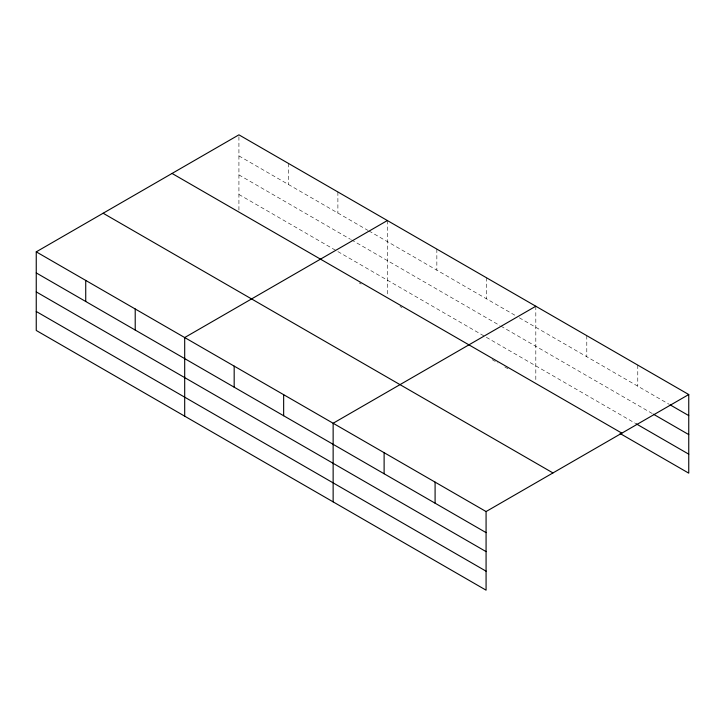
<?xml version="1.0" encoding="UTF-8"?>
<svg xmlns="http://www.w3.org/2000/svg" width="725" height="725" viewBox="0 0 725 725"><rect width="100%" height="100%" fill="white"/><g stroke="black" fill="none" stroke-linecap="round" stroke-linejoin="round"><path stroke-width="0.54" stroke-dasharray="3.62 2.72" d="M238.924 210.096L238.924 134.832M238.924 155.902L367.965 230.396M368.934 230.958L515.439 315.538M519.317 317.786L669.139 404.287M238.924 174.888L350.501 239.313M351.471 239.866L499.915 325.57M500.884 326.132L652.473 413.649M238.924 194.463L335.947 250.478M337.886 251.593L484.391 336.173M486.33 337.297L634.828 423.028M359.228 282.913L361.168 284.028M399.983 306.439L401.922 307.554M492.148 359.645L497.975 363.007M504.763 366.932L508.642 369.17M637.773 365.101L637.773 386.171M586.788 335.666L586.788 356.736M535.811 306.231L535.811 381.504M486.33 277.666L486.33 298.736M436.849 249.101L436.849 270.171M387.368 220.536L387.368 295.8M337.886 191.962L337.886 213.032M288.405 163.397L288.405 184.467"/><path stroke-width="1.09" d="M36.25 251.847L486.076 511.551L486.076 590.168L36.25 330.464L36.25 251.847L238.924 134.832L688.75 394.536L688.75 473.153L620.12 433.532M387.368 220.536L184.694 337.551L184.694 416.168M535.811 306.231L333.138 423.246L333.138 501.872M486.076 511.551L688.75 394.536M670.127 404.849L688.75 415.606M653.452 414.22L688.75 434.592M635.807 423.599L688.75 454.167M172.042 173.447L621.869 433.151M103.131 213.232L552.957 472.936M36.25 272.917L486.076 532.621M36.25 291.903L486.076 551.607M36.25 311.478L486.076 571.173M435.091 482.116L435.091 503.186M384.114 452.681L384.114 473.751M283.656 394.681L283.656 415.751M234.175 366.116L234.175 387.186M135.212 308.977L135.212 330.047M85.731 280.412L85.731 301.482"/></g></svg>
